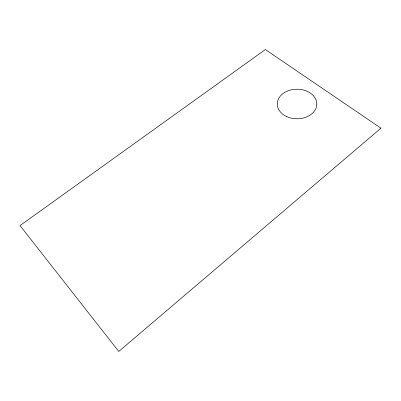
<?xml version="1.0" encoding="UTF-8"?>
<svg xmlns="http://www.w3.org/2000/svg" width="401" height="401" viewBox="0 0 401 401"><rect width="100%" height="100%" fill="white"/><g stroke="black" fill="none" stroke-linecap="round" stroke-linejoin="round"><path stroke-width="0.6" d="M380.95 128.195L118.766 351.456L20.05 225.593L265.362 49.544L380.95 128.195M286.6 116.541A19.779 14.782 0.2 0 0 316.795 104.501A19.779 14.782 0.2 0 0 287.692 90.952A19.779 14.782 0.2 0 0 286.6 116.541"/></g></svg>
